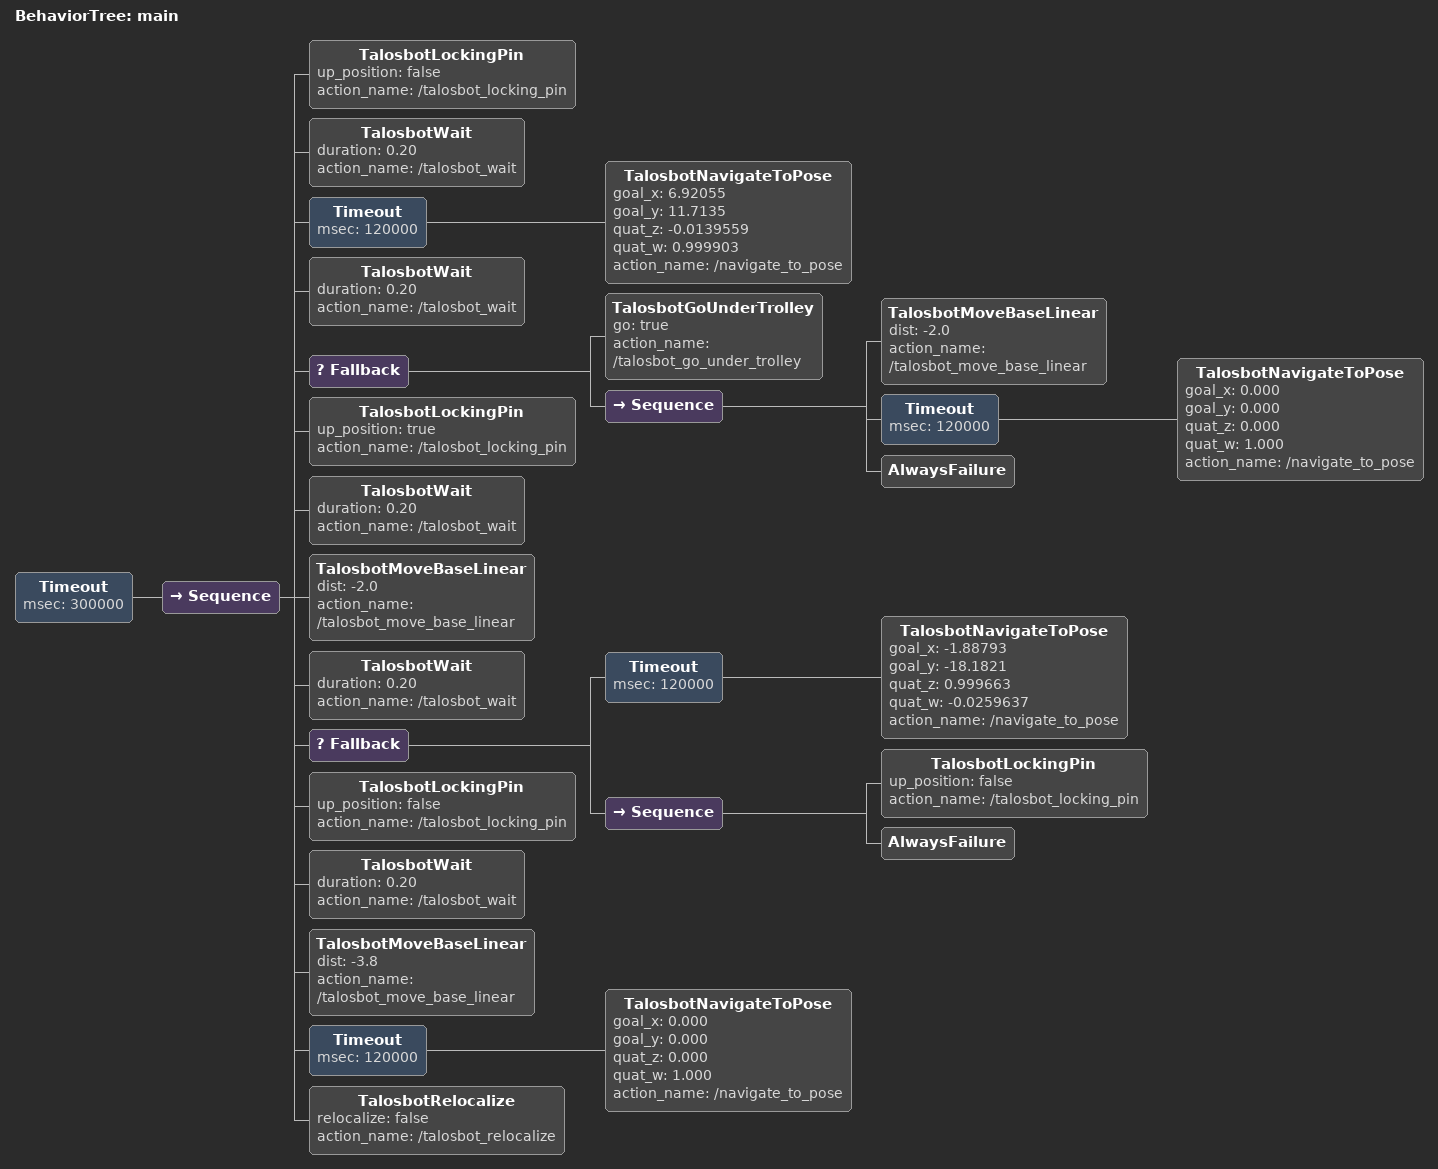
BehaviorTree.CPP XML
<?xml version="1.0" encoding="UTF-8"?>
<root BTCPP_format="4">
  <BehaviorTree ID="main">
    <Timeout msec="300000">
      <Sequence>
        <TalosbotLockingPin up_position="false"
                            action_name="/talosbot_locking_pin"/>
        <TalosbotWait duration="0.20"
                      action_name="/talosbot_wait"/>
        <Timeout msec="120000">
          <TalosbotNavigateToPose goal_x="6.92055"
                                  goal_y="11.7135"
                                  quat_z="-0.0139559"
                                  quat_w="0.999903"
                                  action_name="/navigate_to_pose"/>
        </Timeout>
        <TalosbotWait duration="0.20"
                      action_name="/talosbot_wait"/>
        <Fallback>
          <TalosbotGoUnderTrolley go="true"
                                  action_name="/talosbot_go_under_trolley"/>
          <Sequence>
            <TalosbotMoveBaseLinear dist="-2.0"
                                    action_name="/talosbot_move_base_linear"/>
            <Timeout msec="120000">
              <TalosbotNavigateToPose goal_x="0.000"
                                      goal_y="0.000"
                                      quat_z="0.000"
                                      quat_w="1.000"
                                      action_name="/navigate_to_pose"/>
            </Timeout>
            <AlwaysFailure/>
          </Sequence>
        </Fallback>
        <TalosbotLockingPin up_position="true"
                            action_name="/talosbot_locking_pin"/>
        <TalosbotWait duration="0.20"
                      action_name="/talosbot_wait"/>
        <TalosbotMoveBaseLinear dist="-2.0"
                                action_name="/talosbot_move_base_linear"/>
        <TalosbotWait duration="0.20"
                      action_name="/talosbot_wait"/>
        <Fallback>
          <Timeout msec="120000">
            <TalosbotNavigateToPose goal_x="-1.88793"
                                    goal_y="-18.1821"
                                    quat_z="0.999663"
                                    quat_w="-0.0259637"
                                    action_name="/navigate_to_pose"/>
          </Timeout>
          <Sequence>
            <TalosbotLockingPin up_position="false"
                                action_name="/talosbot_locking_pin"/>
            <AlwaysFailure/>
          </Sequence>
        </Fallback>
        <TalosbotLockingPin up_position="false"
                            action_name="/talosbot_locking_pin"/>
        <TalosbotWait duration="0.20"
                      action_name="/talosbot_wait"/>
        <TalosbotMoveBaseLinear dist="-3.8"
                                action_name="/talosbot_move_base_linear"/>
        <Timeout msec="120000">
          <TalosbotNavigateToPose goal_x="0.000"
                                  goal_y="0.000"
                                  quat_z="0.000"
                                  quat_w="1.000"
                                  action_name="/navigate_to_pose"/>
        </Timeout>
        <TalosbotRelocalize relocalize="false"
                            action_name="/talosbot_relocalize"/>
      </Sequence>
    </Timeout>
  </BehaviorTree>

</root>
